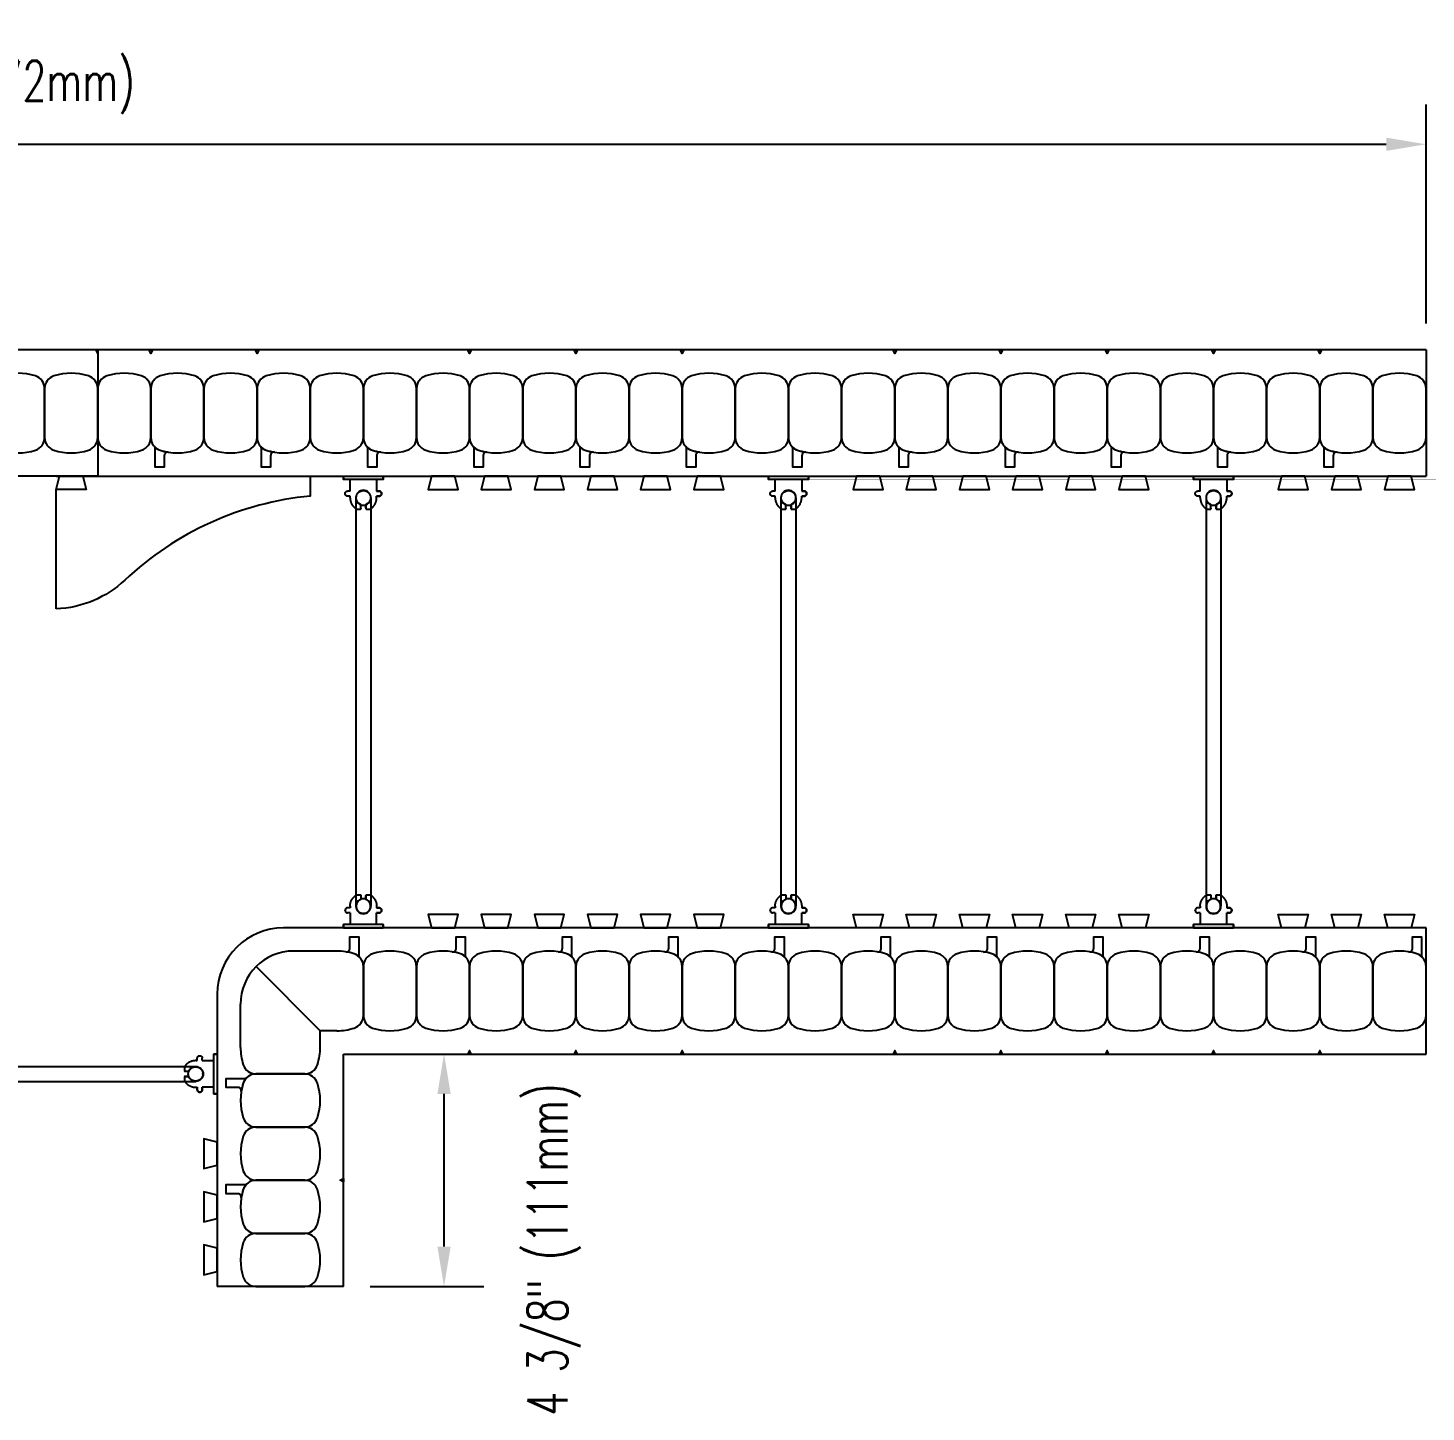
# Model space of a CAD drawing. Header units: inches. Extents: x 253.3 to 307.3, y 84 to 149.7.
# Drawn here: x 281.02 to 307.33, y 123.63 to 149.68 of the extents above; entities that cross this region are included whole.
import ezdxf

# ---------------------------------------------------------------- set-up
doc = ezdxf.new("R2010")
doc.units = ezdxf.units.IN
doc.header["$MEASUREMENT"] = 0
for name, color, linetype in [('line25', 2, 'Continuous'), ('LINE50', 5, 'Continuous'), ('LINE9', 9, 'Continuous'), ('TEXT', 4, 'Continuous')]:
    doc.layers.add(name, color=color, linetype=linetype)
doc.styles.add('DIM', font='romans.shx', dxfattribs={"width": 0.7})
doc.dimstyles.new('ext_8', dxfattribs={"dimscale": 8, "dimtxt": 0.09375, "dimasz": 0.09375, "dimexe": 0.09375, "dimexo": 0.0625, "dimgap": 0.0625, "dimtad": 1, "dimdec": 1, "dimzin": 3, "dimdsep": 46, "dimlunit": 4, "dimtxsty": 'DIM', "dimcen": 0.09, "dimdle": 0.09375, "dimclrt": 4, "dimadec": 0, "dimazin": 0, "dimtfac": 1, "dimtdec": 1, "dimtmove": 2, "dimatfit": 3, "dimfxl": 0, "dimfrac": 2, "dimtolj": 1, "dimtzin": 0, "dimarcsym": 0})

# ---------------------------------------------------------------- blocks, each defined once
blk = doc.blocks.new('*D18')
at = {"layer": 'Defpoints', "color": 0}
for p in [(307.335, 147.492), (253.335, 143.621), (307.335, 143.621)]:
    blk.add_point(p, dxfattribs=at)
at = {"layer": 'TEXT', "color": 0, "lineweight": -2}
for p, q in [((253.335, 144.121), (253.335, 148.242)), ((307.335, 144.121), (307.335, 148.242)), ((254.085, 147.492), (306.585, 147.492))]:
    blk.add_line(p, q, dxfattribs=at)
at = {"layer": 'TEXT', "color": 0}
for points in [[(254.085, 147.617), (254.085, 147.367), (253.335, 147.492)], [(306.585, 147.617), (306.585, 147.367), (307.335, 147.492)]]:
    blk.add_solid(points, dxfattribs=at)
at = {"layer": 'TEXT', "color": 4, "insert": (280.335, 148.563), "char_height": 0.75, "attachment_point": 5, "style": 'DIM'}
blk.add_mtext('\\A1;54" (1372mm)', dxfattribs=at)
blk = doc.blocks.new('*D22')
at = {"layer": 'Defpoints', "color": 0}
for p in [(286.96, 130.371), (288.853, 130.371), (286.96, 125.996)]:
    blk.add_point(p, dxfattribs=at)
at = {"layer": 'TEXT', "color": 0, "lineweight": -2}
for p, q in [((287.46, 130.371), (289.603, 130.371)), ((288.853, 126.746), (288.853, 129.621)), ((287.46, 125.996), (289.603, 125.996))]:
    blk.add_line(p, q, dxfattribs=at)
at = {"layer": 'TEXT', "color": 0}
for points in [[(288.728, 129.621), (288.978, 129.621), (288.853, 130.371)], [(288.728, 126.746), (288.978, 126.746), (288.853, 125.996)]]:
    blk.add_solid(points, dxfattribs=at)
at = {"layer": 'TEXT', "color": 4, "insert": (290.924, 126.693), "char_height": 0.75, "attachment_point": 5, "rotation": 90, "style": 'DIM'}
blk.add_mtext('\\A1;4 3/8" (111mm)', dxfattribs=at)
blk = doc.blocks.new('Connector')
blk.add_point((0.271, 0))
at = {"layer": 'LINE9'}
for p, q in [((0, 0.375), (0, -0.375)), ((0.062, -0.375), (0.062, 0.375)), ((0.281, 0.25), (0.062, 0.25))]:
    blk.add_line(p, q, dxfattribs=at)
for points, weights in [([(0.007, 0.375), (0.004, 0.375), (0, 0.375)], [1, 0.972587069138, 0.950305488115]), ([(0.327, 0.343), (0.308, 0.343), (0.281, 0.317), (0.281, 0.297)], [1, 0.85355339, 0.85355339, 1]), ([(0.328, 0.343), (0.327, 0.343), (0.327, 0.343)], [1, 0.70710678, 1]), ([(0.375, 0.297), (0.375, 0.317), (0.348, 0.343), (0.329, 0.343)], [1, 0.85355339, 0.85355339, 1]), ([(0.406, 0.25), (0.546, 0.25), (0.619, 0.131)], [0.958404415409, 0.794674173519, 0.864651571113]), ([(0.619, 0.052), (0.612, 0.049), (0.604, 0.049)], [0.83615024178, 0.892081430621, 1]), ([(0.619, -0.131), (0.546, -0.25), (0.406, -0.25)], [0.864651574428, 0.794674169686, 0.958404415195]), ([(0.604, -0.049), (0.612, -0.049), (0.619, -0.052)], [1, 0.89208144177, 0.836150253337]), ([(0, -0.375), (0.004, -0.375), (0.007, -0.375)], [0.950305488115, 0.972587069138, 1]), ([(0.281, -0.297), (0.281, -0.317), (0.308, -0.343), (0.327, -0.343)], [1, 0.85355339, 0.85355339, 1]), ([(0.327, -0.343), (0.281, -0.343), (0.281, -0.297)], [1, 0.70710678, 1]), ([(0.329, -0.343), (0.348, -0.343), (0.375, -0.317), (0.375, -0.297)], [1, 0.85355339, 0.85355339, 1]), ([(0.375, -0.297), (0.375, -0.343), (0.329, -0.343)], [1, 0.70710678, 1])]:
    blk.add_rational_spline(points, weights, degree=2, dxfattribs=at)
for points, degree in [([(0, 0.375), (0.002, 0.375), (0.005, 0.375), (0.007, 0.375)], 3), ([(0.007, 0.375), (0.021, 0.375), (0.051, 0.375), (0.062, 0.375), (0.062, 0.375)], 3), ([(0.281, 0.25), (0.281, 0.297)], 1), ([(0.327, 0.343), (0.327, 0.343), (0.328, 0.343), (0.328, 0.343)], 3), ([(0.328, 0.343), (0.329, 0.343), (0.329, 0.343), (0.329, 0.343)], 3), ([(0.375, 0.25), (0.375, 0.297)], 1), ([(0.406, 0.25), (0.375, 0.25)], 1), ([(0.406, 0.25), (0.406, 0.25)], 1), ([(0.406, 0.25), (0.406, 0.25)], 1), ([(0.406, 0.25), (0.406, 0.25)], 1), ([(0.406, 0.25), (0.406, 0.25)], 1), ([(0.406, 0.25), (0.406, 0.25)], 1), ([(0.406, 0.25), (0.406, 0.25)], 1), ([(0.406, 0.25), (0.406, 0.25)], 1), ([(0.406, 0.25), (0.406, 0.25)], 1), ([(0.406, 0.25), (0.406, 0.25)], 1), ([(0.406, 0.25), (0.406, 0.25)], 1), ([(0.406, 0.25), (0.406, 0.25)], 1), ([(0.406, 0.25), (0.406, 0.25)], 1), ([(0.406, 0.25), (0.406, 0.25)], 1), ([(0.406, 0.25), (0.406, 0.25)], 1), ([(0.406, 0.25), (0.406, 0.25)], 1), ([(0.406, 0.25), (0.406, 0.25)], 1), ([(0.406, 0.25), (0.406, 0.25)], 1), ([(0.406, 0.25), (0.406, 0.25)], 1), ([(0.406, 0.25), (0.406, 0.25)], 1), ([(0.406, 0.25), (0.406, 0.25)], 1), ([(0.406, 0.25), (0.406, 0.25)], 1), ([(0.406, 0.25), (0.406, 0.25)], 1), ([(0.406, 0.25), (0.406, 0.25)], 1), ([(0.406, 0.25), (0.406, 0.25)], 1), ([(0.604, 0.049), (0.532, 0.049)], 1), ([(0.532, 0.049), (0.532, 0.049)], 1), ([(0.532, 0.049), (0.532, 0.049)], 1), ([(0.532, 0.049), (0.532, 0.049)], 1), ([(0.532, 0.049), (0.532, 0.049)], 1), ([(0.532, 0.049), (0.532, 0.049)], 1), ([(0.532, 0.049), (0.532, 0.049)], 1), ([(0.532, 0.049), (0.532, 0.049)], 1), ([(0.532, 0.049), (0.532, 0.049)], 1), ([(0.532, 0.049), (0.532, 0.049)], 1), ([(0.532, 0.049), (0.532, 0.049)], 1), ([(0.604, 0.049), (0.609, 0.049), (0.614, 0.05), (0.619, 0.052)], 3), ([(0.604, 0.049), (0.604, 0.049)], 1), ([(0.604, 0.049), (0.604, 0.049)], 1), ([(0.604, 0.049), (0.604, 0.049)], 1), ([(0.604, 0.049), (0.604, 0.049)], 1), ([(0.619, 0.131), (0.619, 0.052)], 1), ([(0.619, 0.131), (0.619, 0.131)], 1), ([(0.619, 0.131), (0.619, 0.131)], 1), ([(0.619, 0.131), (0.619, 0.131)], 1), ([(0.619, 0.131), (0.619, 0.131)], 1), ([(0.062, -0.25), (0.281, -0.25)], 1), ([(0.281, -0.297), (0.281, -0.25)], 1), ([(0.281, -0.25), (0.281, -0.297)], 1), ([(0.375, -0.25), (0.375, -0.297)], 1), ([(0.375, -0.297), (0.375, -0.25)], 1), ([(0.406, -0.25), (0.375, -0.25)], 1), ([(0.406, -0.25), (0.406, -0.25)], 1), ([(0.406, -0.25), (0.406, -0.25)], 1), ([(0.406, -0.25), (0.406, -0.25)], 1), ([(0.406, -0.25), (0.406, -0.25)], 1), ([(0.406, -0.25), (0.406, -0.25)], 1), ([(0.406, -0.25), (0.406, -0.25)], 1), ([(0.406, -0.25), (0.406, -0.25)], 1), ([(0.406, -0.25), (0.406, -0.25)], 1), ([(0.406, -0.25), (0.406, -0.25)], 1), ([(0.406, -0.25), (0.406, -0.25)], 1), ([(0.406, -0.25), (0.406, -0.25)], 1), ([(0.532, -0.049), (0.604, -0.049)], 1), ([(0.604, -0.049), (0.58, -0.049), (0.556, -0.049), (0.532, -0.049)], 3), ([(0.532, -0.049), (0.532, -0.049)], 1), ([(0.532, -0.049), (0.532, -0.049)], 1), ([(0.532, -0.049), (0.532, -0.049)], 1), ([(0.532, -0.049), (0.532, -0.049)], 1), ([(0.619, -0.052), (0.614, -0.05), (0.609, -0.049), (0.604, -0.049)], 3), ([(0.604, -0.049), (0.604, -0.049)], 1), ([(0.604, -0.049), (0.604, -0.049)], 1), ([(0.604, -0.049), (0.604, -0.049)], 1), ([(0.604, -0.049), (0.604, -0.049)], 1), ([(0.604, -0.049), (0.604, -0.049)], 1), ([(0.604, -0.049), (0.604, -0.049)], 1), ([(0.604, -0.049), (0.604, -0.049)], 1), ([(0.604, -0.049), (0.604, -0.049)], 1), ([(0.619, -0.052), (0.619, -0.131)], 1), ([(0.619, -0.131), (0.619, -0.131)], 1), ([(0.619, -0.131), (0.619, -0.131)], 1), ([(0.619, -0.131), (0.619, -0.131)], 1), ([(0.619, -0.131), (0.619, -0.131)], 1), ([(0.007, -0.375), (0.005, -0.375), (0.002, -0.375), (0, -0.375)], 3), ([(0.062, -0.375), (0.062, -0.375), (0.051, -0.375), (0.021, -0.375), (0.007, -0.375)], 3), ([(0.328, -0.343), (0.328, -0.343), (0.327, -0.343), (0.327, -0.343)], 3), ([(0.329, -0.343), (0.329, -0.343), (0.329, -0.343), (0.328, -0.343)], 3)]:
    blk.add_open_spline(points, degree=degree, dxfattribs=at)
for points, weights, knots in [([(0.062, 0.375), (0.062, 0.375), (0.046, 0.375), (0.03, 0.375), (0.007, 0.375)], [0.868718858569, 0.861102746415, 1, 0.861102734288, 0.868718859898], [0, 0, 0, 0.5, 0.5, 1, 1, 1]), ([(0.532, 0.049), (0.472, 0.203), (0.333, 0.113), (0.157, 0), (0.333, -0.113), (0.472, -0.203), (0.532, -0.049)], [0.899508922286, 0.599718215298, 1, 0.54226024, 1, 0.599718224335, 0.899508908749], [0, 0, 0, 0.318112, 0.318112, 0.681888, 0.681888, 1, 1, 1]), ([(0.007, -0.375), (0.03, -0.375), (0.046, -0.375), (0.062, -0.375), (0.062, -0.375)], [0.868718859319, 0.861102739573, 1, 0.861102742958, 0.868718858948], [0, 0, 0, 0.5, 0.5, 1, 1, 1])]:
    blk.add_rational_spline(points, weights, degree=2, knots=knots, dxfattribs=at)
blk = doc.blocks.new('WEB_CENTRE_TOP_8')
for p, q in [((-0.141, 7.688), (-0.141, 0)), ((0.141, 7.688), (0.141, 0))]:
    blk.add_line(p, q)
for centre in [(0, 7.688), (0, 0)]:
    blk.add_circle(centre, 0.141)

msp = doc.modelspace()

# ---------------------------------------------------------------- linework, layer by layer
at = {"layer": 'line25'}
for p, q in [((282.3347, 141.2462), (278.3347, 141.2462)), ((282.3347, 141.2462), (307.3347, 141.2462)), ((281.5536, 138.7478), (281.5536, 140.9962)), ((307.3347, 132.7462), (285.8347, 132.7462)), ((284.5847, 131.4962), (284.5847, 125.9962))]:
    msp.add_line(p, q, dxfattribs=at)
msp.add_lwpolyline([(281.5536, 141.2462), (286.3347, 141.2462), (286.3347, 140.8712, 0.1663746), (282.8439, 139.2898, -0.1806528), (281.5536, 138.7478, -0.1806528)], format="xyb", dxfattribs=at)
for points in [[(282.0536, 141.2462), (282.1159, 140.9962), (281.5536, 140.9962), (281.6159, 141.2462)], [(288.6159, 141.2462), (288.5536, 140.9962), (289.1159, 140.9962), (289.0536, 141.2462)], [(289.6159, 141.2462), (289.5536, 140.9962), (290.1159, 140.9962), (290.0536, 141.2462)], [(290.6159, 141.2462), (290.5536, 140.9962), (291.1159, 140.9962), (291.0536, 141.2462)], [(291.6159, 141.2462), (291.5536, 140.9962), (292.1159, 140.9962), (292.0536, 141.2462)], [(292.6159, 141.2462), (292.5536, 140.9962), (293.1159, 140.9962), (293.0536, 141.2462)], [(293.6159, 141.2462), (293.5536, 140.9962), (294.1159, 140.9962), (294.0536, 141.2462)], [(296.6159, 141.2462), (296.5536, 140.9962), (297.1159, 140.9962), (297.0536, 141.2462)], [(297.6159, 141.2462), (297.5536, 140.9962), (298.1159, 140.9962), (298.0536, 141.2462)], [(298.6159, 141.2462), (298.5536, 140.9962), (299.1159, 140.9962), (299.0536, 141.2462)], [(299.6159, 141.2462), (299.5536, 140.9962), (300.1159, 140.9962), (300.0536, 141.2462)], [(300.6159, 141.2462), (300.5536, 140.9962), (301.1159, 140.9962), (301.0536, 141.2462)], [(301.6159, 141.2462), (301.5536, 140.9962), (302.1159, 140.9962), (302.0536, 141.2462)], [(304.6159, 141.2462), (304.5536, 140.9962), (305.1159, 140.9962), (305.0536, 141.2462)], [(305.6159, 141.2462), (305.5536, 140.9962), (306.1159, 140.9962), (306.0536, 141.2462)], [(306.6159, 141.2462), (306.5536, 140.9962), (307.1159, 140.9962), (307.0536, 141.2462)], [(289.0536, 132.7462), (289.1159, 132.9962), (288.5536, 132.9962), (288.6159, 132.7462)], [(290.0536, 132.7462), (290.1159, 132.9962), (289.5536, 132.9962), (289.6159, 132.7462)], [(291.0536, 132.7462), (291.1159, 132.9962), (290.5536, 132.9962), (290.6159, 132.7462)], [(292.0536, 132.7462), (292.1159, 132.9962), (291.5536, 132.9962), (291.6159, 132.7462)], [(293.0536, 132.7462), (293.1159, 132.9962), (292.5536, 132.9962), (292.6159, 132.7462)], [(294.0536, 132.7462), (294.1159, 132.9962), (293.5536, 132.9962), (293.6159, 132.7462)], [(296.6159, 132.7462), (296.5536, 132.9962), (297.1159, 132.9962), (297.0536, 132.7462)], [(297.6159, 132.7462), (297.5536, 132.9962), (298.1159, 132.9962), (298.0536, 132.7462)], [(298.6159, 132.7462), (298.5536, 132.9962), (299.1159, 132.9962), (299.0536, 132.7462)], [(299.6159, 132.7462), (299.5536, 132.9962), (300.1159, 132.9962), (300.0536, 132.7462)], [(300.6159, 132.7462), (300.5536, 132.9962), (301.1159, 132.9962), (301.0536, 132.7462)], [(301.6159, 132.7462), (301.5536, 132.9962), (302.1159, 132.9962), (302.0536, 132.7462)], [(304.6159, 132.7462), (304.5536, 132.9962), (305.1159, 132.9962), (305.0536, 132.7462)], [(305.6159, 132.7462), (305.5536, 132.9962), (306.1159, 132.9962), (306.0536, 132.7462)], [(306.6159, 132.7462), (306.5536, 132.9962), (307.1159, 132.9962), (307.0536, 132.7462)], [(284.5847, 128.715), (284.3347, 128.7774), (284.3347, 128.215), (284.5847, 128.2774)], [(284.5847, 127.715), (284.3347, 127.7774), (284.3347, 127.215), (284.5847, 127.2774)], [(284.5847, 126.715), (284.3347, 126.7774), (284.3347, 126.215), (284.5847, 126.2774)]]:
    msp.add_lwpolyline(points, close=True, dxfattribs=at)
msp.add_lwpolyline([(282.3347, 141.2462), (286.3347, 141.2462), (286.3347, 140.8712)], dxfattribs=at)
msp.add_arc((285.8347, 131.4962), 1.25, 90, 180, dxfattribs=at)
at = {"layer": 'LINE50'}
for p, q in [((282.3347, 143.6212), (278.3347, 143.6212)), ((307.3347, 143.6212), (282.3347, 143.6212)), ((307.3347, 143.6212), (307.3347, 141.2462)), ((307.3347, 130.3712), (307.3347, 132.7462)), ((286.9597, 130.3712), (307.3347, 130.3712)), ((286.9597, 125.9962), (286.9597, 130.3712)), ((286.9597, 125.9962), (284.5847, 125.9962))]:
    msp.add_line(p, q, dxfattribs=at)
at = {"layer": 'LINE9'}
for p, q in [((282.3347, 143.6212), (282.3347, 141.2462)), ((286.8347, 132.3087), (286.0222, 132.3087)), ((286.5222, 130.8087), (285.3151, 132.0158)), ((285.0222, 130.4962), (285.0222, 131.3087)), ((286.8347, 130.8087), (286.5222, 130.8087)), ((286.5222, 130.4962), (286.5222, 130.8087))]:
    msp.add_line(p, q, dxfattribs=at)
msp.add_lwpolyline([(282.3347, 143.5567), (282.3035, 143.6212), (282.3347, 143.6212)], dxfattribs=at)
msp.add_lwpolyline([(282.3347, 143.5567), (282.3035, 143.6212), (282.3347, 143.6212)], dxfattribs=at)
for points in [[(283.366, 143.6212), (283.3347, 143.5567), (283.3035, 143.6212)], [(285.366, 143.6212), (285.3347, 143.5567), (285.3035, 143.6212)], [(289.366, 143.6212), (289.3347, 143.5567), (289.3035, 143.6212)], [(289.366, 143.6212), (289.3347, 143.5567), (289.3035, 143.6212)], [(291.366, 143.6212), (291.3347, 143.5567), (291.3035, 143.6212)], [(293.366, 143.6212), (293.3347, 143.5567), (293.3035, 143.6212)], [(297.366, 143.6212), (297.3347, 143.5567), (297.3035, 143.6212)], [(299.366, 143.6212), (299.3347, 143.5567), (299.3035, 143.6212)], [(301.366, 143.6212), (301.3347, 143.5567), (301.3035, 143.6212)], [(303.366, 143.6212), (303.3347, 143.5567), (303.3035, 143.6212)], [(305.366, 143.6212), (305.3347, 143.5567), (305.3035, 143.6212)], [(289.366, 130.3728), (289.3347, 130.4372), (289.3035, 130.3728)], [(289.366, 130.3728), (289.3347, 130.4372), (289.3035, 130.3728)], [(291.366, 130.3728), (291.3347, 130.4372), (291.3035, 130.3728)], [(293.366, 130.3728), (293.3347, 130.4372), (293.3035, 130.3728)], [(297.366, 130.3728), (297.3347, 130.4372), (297.3035, 130.3728)], [(299.366, 130.3728), (299.3347, 130.4372), (299.3035, 130.3728)], [(301.366, 130.3728), (301.3347, 130.4372), (301.3035, 130.3728)], [(303.366, 130.3728), (303.3347, 130.4372), (303.3035, 130.3728)], [(305.366, 130.3728), (305.3347, 130.4372), (305.3035, 130.3728)], [(286.9597, 127.9649), (286.8952, 127.9962), (286.9597, 128.0274)]]:
    msp.add_lwpolyline(points, close=True, dxfattribs=at)
for points in [[(280.5078, 141.7352, 0.1576708), (281.1617, 141.7352, 0.3253046), (281.3347, 141.9731), (281.3347, 142.8943, 0.3253046), (281.1617, 143.1321, 0.1576708), (280.5078, 143.1321, 0.3253046), (280.3347, 142.8943), (280.3347, 141.9731, 0.3253046)], [(281.5078, 141.7352, 0.1576708), (282.1617, 141.7352, 0.3253046), (282.3347, 141.9731), (282.3347, 142.8943, 0.3253046), (282.1617, 143.1321, 0.1576708), (281.5078, 143.1321, 0.3253046), (281.3347, 142.8943), (281.3347, 141.9731, 0.3253046)], [(282.5078, 141.7352, 0.1576708), (283.1617, 141.7352, 0.3253046), (283.3347, 141.9731), (283.3347, 142.8943, 0.3253046), (283.1617, 143.1321, 0.1576708), (282.5078, 143.1321, 0.3253046), (282.3347, 142.8943), (282.3347, 141.9731, 0.3253046)], [(283.5078, 141.7352, 0.1576708), (284.1617, 141.7352, 0.3253046), (284.3347, 141.9731), (284.3347, 142.8943, 0.3253046), (284.1617, 143.1321, 0.1576708), (283.5078, 143.1321, 0.3253046), (283.3347, 142.8943), (283.3347, 141.9731, 0.3253046)], [(284.5078, 141.7352, 0.1576708), (285.1617, 141.7352, 0.3253046), (285.3347, 141.9731), (285.3347, 142.8943, 0.3253046), (285.1617, 143.1321, 0.1576708), (284.5078, 143.1321, 0.3253046), (284.3347, 142.8943), (284.3347, 141.9731, 0.3253046)], [(285.5078, 141.7352, 0.1576708), (286.1617, 141.7352, 0.3253046), (286.3347, 141.9731), (286.3347, 142.8943, 0.3253046), (286.1617, 143.1321, 0.1576708), (285.5078, 143.1321, 0.3253046), (285.3347, 142.8943), (285.3347, 141.9731, 0.3253046)], [(286.5078, 141.7352, 0.1576708), (287.1617, 141.7352, 0.3253046), (287.3347, 141.9731), (287.3347, 142.8943, 0.3253046), (287.1617, 143.1321, 0.1576708), (286.5078, 143.1321, 0.3253046), (286.3347, 142.8943), (286.3347, 141.9731, 0.3253046)], [(287.5078, 141.7352, 0.1576708), (288.1617, 141.7352, 0.3253046), (288.3347, 141.9731), (288.3347, 142.8943, 0.3253046), (288.1617, 143.1321, 0.1576708), (287.5078, 143.1321, 0.3253046), (287.3347, 142.8943), (287.3347, 141.9731, 0.3253046)], [(288.5078, 141.7352, 0.1576708), (289.1617, 141.7352, 0.3253046), (289.3347, 141.9731), (289.3347, 142.8943, 0.3253046), (289.1617, 143.1321, 0.1576708), (288.5078, 143.1321, 0.3253046), (288.3347, 142.8943), (288.3347, 141.9731, 0.3253046)], [(289.5078, 141.7352, 0.1576708), (290.1617, 141.7352, 0.3253046), (290.3347, 141.9731), (290.3347, 142.8943, 0.3253046), (290.1617, 143.1321, 0.1576708), (289.5078, 143.1321, 0.3253046), (289.3347, 142.8943), (289.3347, 141.9731, 0.3253046)], [(290.5078, 141.7352, 0.1576708), (291.1617, 141.7352, 0.3253046), (291.3347, 141.9731), (291.3347, 142.8943, 0.3253046), (291.1617, 143.1321, 0.1576708), (290.5078, 143.1321, 0.3253046), (290.3347, 142.8943), (290.3347, 141.9731, 0.3253046)], [(291.5078, 141.7352, 0.1576708), (292.1617, 141.7352, 0.3253046), (292.3347, 141.9731), (292.3347, 142.8943, 0.3253046), (292.1617, 143.1321, 0.1576708), (291.5078, 143.1321, 0.3253046), (291.3347, 142.8943), (291.3347, 141.9731, 0.3253046)], [(292.5078, 141.7352, 0.1576708), (293.1617, 141.7352, 0.3253046), (293.3347, 141.9731), (293.3347, 142.8943, 0.3253046), (293.1617, 143.1321, 0.1576708), (292.5078, 143.1321, 0.3253046), (292.3347, 142.8943), (292.3347, 141.9731, 0.3253046)], [(293.5078, 141.7352, 0.1576708), (294.1617, 141.7352, 0.3253046), (294.3347, 141.9731), (294.3347, 142.8943, 0.3253046), (294.1617, 143.1321, 0.1576708), (293.5078, 143.1321, 0.3253046), (293.3347, 142.8943), (293.3347, 141.9731, 0.3253046)], [(294.5078, 141.7352, 0.1576708), (295.1617, 141.7352, 0.3253046), (295.3347, 141.9731), (295.3347, 142.8943, 0.3253046), (295.1617, 143.1321, 0.1576708), (294.5078, 143.1321, 0.3253046), (294.3347, 142.8943), (294.3347, 141.9731, 0.3253046)], [(295.5078, 141.7352, 0.1576708), (296.1617, 141.7352, 0.3253046), (296.3347, 141.9731), (296.3347, 142.8943, 0.3253046), (296.1617, 143.1321, 0.1576708), (295.5078, 143.1321, 0.3253046), (295.3347, 142.8943), (295.3347, 141.9731, 0.3253046)], [(296.5078, 141.7352, 0.1576708), (297.1617, 141.7352, 0.3253046), (297.3347, 141.9731), (297.3347, 142.8943, 0.3253046), (297.1617, 143.1321, 0.1576708), (296.5078, 143.1321, 0.3253046), (296.3347, 142.8943), (296.3347, 141.9731, 0.3253046)], [(297.5078, 141.7352, 0.1576708), (298.1617, 141.7352, 0.3253046), (298.3347, 141.9731), (298.3347, 142.8943, 0.3253046), (298.1617, 143.1321, 0.1576708), (297.5078, 143.1321, 0.3253046), (297.3347, 142.8943), (297.3347, 141.9731, 0.3253046)], [(298.5078, 141.7352, 0.1576708), (299.1617, 141.7352, 0.3253046), (299.3347, 141.9731), (299.3347, 142.8943, 0.3253046), (299.1617, 143.1321, 0.1576708), (298.5078, 143.1321, 0.3253046), (298.3347, 142.8943), (298.3347, 141.9731, 0.3253046)], [(299.5078, 141.7352, 0.1576708), (300.1617, 141.7352, 0.3253046), (300.3347, 141.9731), (300.3347, 142.8943, 0.3253046), (300.1617, 143.1321, 0.1576708), (299.5078, 143.1321, 0.3253046), (299.3347, 142.8943), (299.3347, 141.9731, 0.3253046)], [(300.5078, 141.7352, 0.1576708), (301.1617, 141.7352, 0.3253046), (301.3347, 141.9731), (301.3347, 142.8943, 0.3253046), (301.1617, 143.1321, 0.1576708), (300.5078, 143.1321, 0.3253046), (300.3347, 142.8943), (300.3347, 141.9731, 0.3253046)], [(301.5078, 141.7352, 0.1576708), (302.1617, 141.7352, 0.3253046), (302.3347, 141.9731), (302.3347, 142.8943, 0.3253046), (302.1617, 143.1321, 0.1576708), (301.5078, 143.1321, 0.3253046), (301.3347, 142.8943), (301.3347, 141.9731, 0.3253046)], [(302.5078, 141.7352, 0.1576708), (303.1617, 141.7352, 0.3253046), (303.3347, 141.9731), (303.3347, 142.8943, 0.3253046), (303.1617, 143.1321, 0.1576708), (302.5078, 143.1321, 0.3253046), (302.3347, 142.8943), (302.3347, 141.9731, 0.3253046)], [(303.5078, 141.7352, 0.1576708), (304.1617, 141.7352, 0.3253046), (304.3347, 141.9731), (304.3347, 142.8943, 0.3253046), (304.1617, 143.1321, 0.1576708), (303.5078, 143.1321, 0.3253046), (303.3347, 142.8943), (303.3347, 141.9731, 0.3253046)], [(304.5078, 141.7352, 0.1576708), (305.1617, 141.7352, 0.3253046), (305.3347, 141.9731), (305.3347, 142.8943, 0.3253046), (305.1617, 143.1321, 0.1576708), (304.5078, 143.1321, 0.3253046), (304.3347, 142.8943), (304.3347, 141.9731, 0.3253046)], [(305.5078, 141.7352, 0.1576708), (306.1617, 141.7352, 0.3253046), (306.3347, 141.9731), (306.3347, 142.8943, 0.3253046), (306.1617, 143.1321, 0.1576708), (305.5078, 143.1321, 0.3253046), (305.3347, 142.8943), (305.3347, 141.9731, 0.3253046)], [(306.5078, 141.7352, 0.1576708), (307.1617, 141.7352, 0.3253046), (307.3347, 141.9731), (307.3347, 142.8943, 0.3253046), (307.1617, 143.1321, 0.1576708), (306.5078, 143.1321, 0.3253046), (306.3347, 142.8943), (306.3347, 141.9731, 0.3253046)], [(283.5078, 141.7352, 0.0372667), (283.6615, 141.6979, 0.4630356), (283.5888, 141.6362), (283.5888, 141.4146), (283.418, 141.4146), (283.418, 141.7607, 0.1890024), (283.4013, 141.8032, 0.1284074)], [(285.5078, 141.7352, 0.0372667), (285.6615, 141.6979, 0.4630356), (285.5888, 141.6362), (285.5888, 141.4146), (285.418, 141.4146), (285.418, 141.7607, 0.1890024), (285.4013, 141.8032, 0.1284074)], [(287.5078, 141.7352, 0.0372667), (287.6615, 141.6979, 0.4630356), (287.5888, 141.6362), (287.5888, 141.4146), (287.418, 141.4146), (287.418, 141.7607, 0.1890024), (287.4013, 141.8032, 0.1284074)], [(289.5078, 141.7352, 0.0372667), (289.6615, 141.6979, 0.4630356), (289.5888, 141.6362), (289.5888, 141.4146), (289.418, 141.4146), (289.418, 141.7607, 0.1890024), (289.4013, 141.8032, 0.1284074)], [(291.5078, 141.7352, 0.0372667), (291.6615, 141.6979, 0.4630356), (291.5888, 141.6362), (291.5888, 141.4146), (291.418, 141.4146), (291.418, 141.7607, 0.1890024), (291.4013, 141.8032, 0.1284074)], [(293.5078, 141.7352, 0.0372667), (293.6615, 141.6979, 0.4630356), (293.5888, 141.6362), (293.5888, 141.4146), (293.418, 141.4146), (293.418, 141.7607, 0.1890024), (293.4013, 141.8032, 0.1284074)], [(295.5078, 141.7352, 0.0372667), (295.6615, 141.6979, 0.4630356), (295.5888, 141.6362), (295.5888, 141.4146), (295.418, 141.4146), (295.418, 141.7607, 0.1890024), (295.4013, 141.8032, 0.1284074)], [(297.5078, 141.7352, 0.0372667), (297.6615, 141.6979, 0.4630356), (297.5888, 141.6362), (297.5888, 141.4146), (297.418, 141.4146), (297.418, 141.7607, 0.1890024), (297.4013, 141.8032, 0.1284074)], [(299.5078, 141.7352, 0.0372667), (299.6615, 141.6979, 0.4630356), (299.5888, 141.6362), (299.5888, 141.4146), (299.418, 141.4146), (299.418, 141.7607, 0.1890024), (299.4013, 141.8032, 0.1284074)], [(301.5078, 141.7352, 0.0372667), (301.6615, 141.6979, 0.4630356), (301.5888, 141.6362), (301.5888, 141.4146), (301.418, 141.4146), (301.418, 141.7607, 0.1890024), (301.4013, 141.8032, 0.1284074)], [(303.5078, 141.7352, 0.0372667), (303.6615, 141.6979, 0.4630356), (303.5888, 141.6362), (303.5888, 141.4146), (303.418, 141.4146), (303.418, 141.7607, 0.1890024), (303.4013, 141.8032, 0.1284074)], [(305.5078, 141.7352, 0.0372667), (305.6615, 141.6979, 0.4630356), (305.5888, 141.6362), (305.5888, 141.4146), (305.418, 141.4146), (305.418, 141.7607, 0.1890024), (305.4013, 141.8032, 0.1284074)], [(287.1617, 132.2571, 0.0372667), (287.008, 132.2945, 0.4630356), (287.0807, 132.3561), (287.0807, 132.5777), (287.2515, 132.5777), (287.2515, 132.2316, 0.1890024), (287.2681, 132.1892, 0.1284074)], [(289.1617, 132.2571, 0.0372667), (289.008, 132.2945, 0.4630356), (289.0807, 132.3561), (289.0807, 132.5777), (289.2515, 132.5777), (289.2515, 132.2316, 0.1890024), (289.2681, 132.1892, 0.1284074)], [(291.1617, 132.2571, 0.0372667), (291.008, 132.2945, 0.4630356), (291.0807, 132.3561), (291.0807, 132.5777), (291.2515, 132.5777), (291.2515, 132.2316, 0.1890024), (291.2681, 132.1892, 0.1284074)], [(293.1617, 132.2571, 0.0372667), (293.008, 132.2945, 0.4630356), (293.0807, 132.3561), (293.0807, 132.5777), (293.2515, 132.5777), (293.2515, 132.2316, 0.1890024), (293.2681, 132.1892, 0.1284074)], [(295.1617, 132.2571, 0.0372667), (295.008, 132.2945, 0.4630356), (295.0807, 132.3561), (295.0807, 132.5777), (295.2515, 132.5777), (295.2515, 132.2316, 0.1890024), (295.2681, 132.1892, 0.1284074)], [(297.1617, 132.2571, 0.0372667), (297.008, 132.2945, 0.4630356), (297.0807, 132.3561), (297.0807, 132.5777), (297.2515, 132.5777), (297.2515, 132.2316, 0.1890024), (297.2681, 132.1892, 0.1284074)], [(299.1617, 132.2571, 0.0372667), (299.008, 132.2945, 0.4630356), (299.0807, 132.3561), (299.0807, 132.5777), (299.2515, 132.5777), (299.2515, 132.2316, 0.1890024), (299.2681, 132.1892, 0.1284074)], [(301.1617, 132.2571, 0.0372667), (301.008, 132.2945, 0.4630356), (301.0807, 132.3561), (301.0807, 132.5777), (301.2515, 132.5777), (301.2515, 132.2316, 0.1890024), (301.2681, 132.1892, 0.1284074)], [(303.1617, 132.2571, 0.0372667), (303.008, 132.2945, 0.4630356), (303.0807, 132.3561), (303.0807, 132.5777), (303.2515, 132.5777), (303.2515, 132.2316, 0.1890024), (303.2681, 132.1892, 0.1284074)], [(305.1617, 132.2571, 0.0372667), (305.008, 132.2945, 0.4630356), (305.0807, 132.3561), (305.0807, 132.5777), (305.2515, 132.5777), (305.2515, 132.2316, 0.1890024), (305.2681, 132.1892, 0.1284074)], [(307.1617, 132.2571, 0.0372667), (307.008, 132.2945, 0.4630356), (307.0807, 132.3561), (307.0807, 132.5777), (307.2515, 132.5777), (307.2515, 132.2316, 0.1890024), (307.2681, 132.1892, 0.1284074)], [(288.1617, 132.2571, 0.1576708), (287.5078, 132.2571, 0.3253046), (287.3347, 132.0193), (287.3347, 131.0981, 0.3253046), (287.5078, 130.8602, 0.1576708), (288.1617, 130.8602, 0.3253046), (288.3347, 131.0981), (288.3347, 132.0193, 0.3253046)], [(289.1617, 132.2571, 0.1576708), (288.5078, 132.2571, 0.3253046), (288.3347, 132.0193), (288.3347, 131.0981, 0.3253046), (288.5078, 130.8602, 0.1576708), (289.1617, 130.8602, 0.3253046), (289.3347, 131.0981), (289.3347, 132.0193, 0.3253046)], [(290.1617, 132.2571, 0.1576708), (289.5078, 132.2571, 0.3253046), (289.3347, 132.0193), (289.3347, 131.0981, 0.3253046), (289.5078, 130.8602, 0.1576708), (290.1617, 130.8602, 0.3253046), (290.3347, 131.0981), (290.3347, 132.0193, 0.3253046)], [(291.1617, 132.2571, 0.1576708), (290.5078, 132.2571, 0.3253046), (290.3347, 132.0193), (290.3347, 131.0981, 0.3253046), (290.5078, 130.8602, 0.1576708), (291.1617, 130.8602, 0.3253046), (291.3347, 131.0981), (291.3347, 132.0193, 0.3253046)], [(292.1617, 132.2571, 0.1576708), (291.5078, 132.2571, 0.3253046), (291.3347, 132.0193), (291.3347, 131.0981, 0.3253046), (291.5078, 130.8602, 0.1576708), (292.1617, 130.8602, 0.3253046), (292.3347, 131.0981), (292.3347, 132.0193, 0.3253046)], [(293.1617, 132.2571, 0.1576708), (292.5078, 132.2571, 0.3253046), (292.3347, 132.0193), (292.3347, 131.0981, 0.3253046), (292.5078, 130.8602, 0.1576708), (293.1617, 130.8602, 0.3253046), (293.3347, 131.0981), (293.3347, 132.0193, 0.3253046)], [(294.1617, 132.2571, 0.1576708), (293.5078, 132.2571, 0.3253046), (293.3347, 132.0193), (293.3347, 131.0981, 0.3253046), (293.5078, 130.8602, 0.1576708), (294.1617, 130.8602, 0.3253046), (294.3347, 131.0981), (294.3347, 132.0193, 0.3253046)], [(295.1617, 132.2571, 0.1576708), (294.5078, 132.2571, 0.3253046), (294.3347, 132.0193), (294.3347, 131.0981, 0.3253046), (294.5078, 130.8602, 0.1576708), (295.1617, 130.8602, 0.3253046), (295.3347, 131.0981), (295.3347, 132.0193, 0.3253046)], [(296.1617, 132.2571, 0.1576708), (295.5078, 132.2571, 0.3253046), (295.3347, 132.0193), (295.3347, 131.0981, 0.3253046), (295.5078, 130.8602, 0.1576708), (296.1617, 130.8602, 0.3253046), (296.3347, 131.0981), (296.3347, 132.0193, 0.3253046)], [(297.1617, 132.2571, 0.1576708), (296.5078, 132.2571, 0.3253046), (296.3347, 132.0193), (296.3347, 131.0981, 0.3253046), (296.5078, 130.8602, 0.1576708), (297.1617, 130.8602, 0.3253046), (297.3347, 131.0981), (297.3347, 132.0193, 0.3253046)], [(298.1617, 132.2571, 0.1576708), (297.5078, 132.2571, 0.3253046), (297.3347, 132.0193), (297.3347, 131.0981, 0.3253046), (297.5078, 130.8602, 0.1576708), (298.1617, 130.8602, 0.3253046), (298.3347, 131.0981), (298.3347, 132.0193, 0.3253046)], [(299.1617, 132.2571, 0.1576708), (298.5078, 132.2571, 0.3253046), (298.3347, 132.0193), (298.3347, 131.0981, 0.3253046), (298.5078, 130.8602, 0.1576708), (299.1617, 130.8602, 0.3253046), (299.3347, 131.0981), (299.3347, 132.0193, 0.3253046)], [(300.1617, 132.2571, 0.1576708), (299.5078, 132.2571, 0.3253046), (299.3347, 132.0193), (299.3347, 131.0981, 0.3253046), (299.5078, 130.8602, 0.1576708), (300.1617, 130.8602, 0.3253046), (300.3347, 131.0981), (300.3347, 132.0193, 0.3253046)], [(301.1617, 132.2571, 0.1576708), (300.5078, 132.2571, 0.3253046), (300.3347, 132.0193), (300.3347, 131.0981, 0.3253046), (300.5078, 130.8602, 0.1576708), (301.1617, 130.8602, 0.3253046), (301.3347, 131.0981), (301.3347, 132.0193, 0.3253046)], [(302.1617, 132.2571, 0.1576708), (301.5078, 132.2571, 0.3253046), (301.3347, 132.0193), (301.3347, 131.0981, 0.3253046), (301.5078, 130.8602, 0.1576708), (302.1617, 130.8602, 0.3253046), (302.3347, 131.0981), (302.3347, 132.0193, 0.3253046)], [(303.1617, 132.2571, 0.1576708), (302.5078, 132.2571, 0.3253046), (302.3347, 132.0193), (302.3347, 131.0981, 0.3253046), (302.5078, 130.8602, 0.1576708), (303.1617, 130.8602, 0.3253046), (303.3347, 131.0981), (303.3347, 132.0193, 0.3253046)], [(304.1617, 132.2571, 0.1576708), (303.5078, 132.2571, 0.3253046), (303.3347, 132.0193), (303.3347, 131.0981, 0.3253046), (303.5078, 130.8602, 0.1576708), (304.1617, 130.8602, 0.3253046), (304.3347, 131.0981), (304.3347, 132.0193, 0.3253046)], [(305.1617, 132.2571, 0.1576708), (304.5078, 132.2571, 0.3253046), (304.3347, 132.0193), (304.3347, 131.0981, 0.3253046), (304.5078, 130.8602, 0.1576708), (305.1617, 130.8602, 0.3253046), (305.3347, 131.0981), (305.3347, 132.0193, 0.3253046)], [(306.1617, 132.2571, 0.1576708), (305.5078, 132.2571, 0.3253046), (305.3347, 132.0193), (305.3347, 131.0981, 0.3253046), (305.5078, 130.8602, 0.1576708), (306.1617, 130.8602, 0.3253046), (306.3347, 131.0981), (306.3347, 132.0193, 0.3253046)], [(307.1617, 132.2571, 0.1576708), (306.5078, 132.2571, 0.3253046), (306.3347, 132.0193), (306.3347, 131.0981, 0.3253046), (306.5078, 130.8602, 0.1576708), (307.1617, 130.8602, 0.3253046), (307.3347, 131.0981), (307.3347, 132.0193, 0.3253046)], [(285.0738, 129.8231, 0.1576708), (285.0738, 129.1693, 0.3253046), (285.3117, 128.9962), (286.2328, 128.9962, 0.3253046), (286.4707, 129.1693, 0.1576708), (286.4707, 129.8231, 0.3253046), (286.2328, 129.9962), (285.3117, 129.9962, 0.3253046)], [(285.0738, 129.8231, 0.0372667), (285.0365, 129.6694, 0.4630356), (284.9748, 129.7421), (284.7532, 129.7421), (284.7532, 129.9129), (285.0993, 129.9129, 0.1890024), (285.1418, 129.9296, 0.1284074)], [(285.0738, 128.8231, 0.1576708), (285.0738, 128.1693, 0.3253046), (285.3117, 127.9962), (286.2328, 127.9962, 0.3253046), (286.4707, 128.1693, 0.1576708), (286.4707, 128.8231, 0.3253046), (286.2328, 128.9962), (285.3117, 128.9962, 0.3253046)], [(285.0738, 127.8231, 0.0372667), (285.0365, 127.6694, 0.4630356), (284.9748, 127.7421), (284.7532, 127.7421), (284.7532, 127.9129), (285.0993, 127.9129, 0.1890024), (285.1418, 127.9296, 0.1284074)], [(285.0738, 127.8231, 0.1576708), (285.0738, 127.1693, 0.3253046), (285.3117, 126.9962), (286.2328, 126.9962, 0.3253046), (286.4707, 127.1693, 0.1576708), (286.4707, 127.8231, 0.3253046), (286.2328, 127.9962), (285.3117, 127.9962, 0.3253046)], [(285.0738, 126.8231, 0.1576708), (285.0738, 126.1693, 0.3253046), (285.3117, 125.9962), (286.2328, 125.9962, 0.3253046), (286.4707, 126.1693, 0.1576708), (286.4707, 126.8231, 0.3253046), (286.2328, 126.9962), (285.3117, 126.9962, 0.3253046)]]:
    msp.add_lwpolyline(points, format="xyb", close=True, dxfattribs=at)
for points in [[(287.1617, 132.2571, 0.0783514), (286.8347, 132.3087, 0.3253046)], [(286.8347, 130.8087, 0.0783514), (287.1617, 130.8602, 0.3253046), (287.3347, 131.0981), (287.3347, 132.0193, 0.3253046), (287.1617, 132.2571, 0.1576708)], [(285.0222, 130.4962, 0.0783514), (285.0738, 130.1693, 0.3253046), (285.3117, 129.9962), (286.2328, 129.9962, 0.3253046), (286.4707, 130.1693, 0.0783514), (286.5222, 130.4962, 0.3253046)]]:
    msp.add_lwpolyline(points, format="xyb", dxfattribs=at)
msp.add_arc((286.0222, 131.3087), 1, 90, 180, dxfattribs=at)

# ---------------------------------------------------------------- block references
at = {"layer": 'LINE9', "xscale": -1}
for p in [(287.3347, 133.1522), (295.3347, 133.1522), (303.3347, 133.1522)]:
    msp.add_blockref('WEB_CENTRE_TOP_8', p, dxfattribs=at)
at = {"layer": 'LINE9', "rotation": 90}
msp.add_blockref('WEB_CENTRE_TOP_8', (284.1787, 129.9962), dxfattribs=at)
at = {"layer": 'TEXT', "xscale": -1, "rotation": 90}
for p in [(287.3347, 141.2461), (295.3347, 141.2461), (303.3347, 141.2461)]:
    msp.add_blockref('Connector', p, dxfattribs=at)
at = {"layer": 'TEXT', "rotation": 90}
for p in [(287.3347, 132.7462), (295.3347, 132.7462), (303.3347, 132.7462)]:
    msp.add_blockref('Connector', p, dxfattribs=at)
at = {"layer": 'TEXT', "xscale": -1}
msp.add_blockref('Connector', (284.5847, 129.9962), dxfattribs=at)

# ---------------------------------------------------------------- dimensions: what is measured, and where the dimension line sits
at = {"layer": 'TEXT'}
dim = msp.add_linear_dim(base=(307.3347, 147.4915), p1=(253.3347, 143.6212), p2=(307.3347, 143.6212), text='54" (1372mm)', dimstyle='ext_8', override={"dimdec": 3}, dxfattribs=at)
dim.commit()
dim.dimension.update_dxf_attribs({"geometry": '*D18', "text_midpoint": (280.3347, 148.5629)})
dim = msp.add_linear_dim(base=(288.8526, 130.3712), p1=(286.9597, 125.9962), p2=(286.9597, 130.3712), angle=270, text='4 3/8" (111mm)', dimstyle='ext_8', override={"dimdec": 3}, dxfattribs=at)
dim.commit()
dim.dimension.update_dxf_attribs({"geometry": '*D22', "text_midpoint": (290.924, 126.693), "dimtype": 160})

doc.saveas('drawing.dxf')
